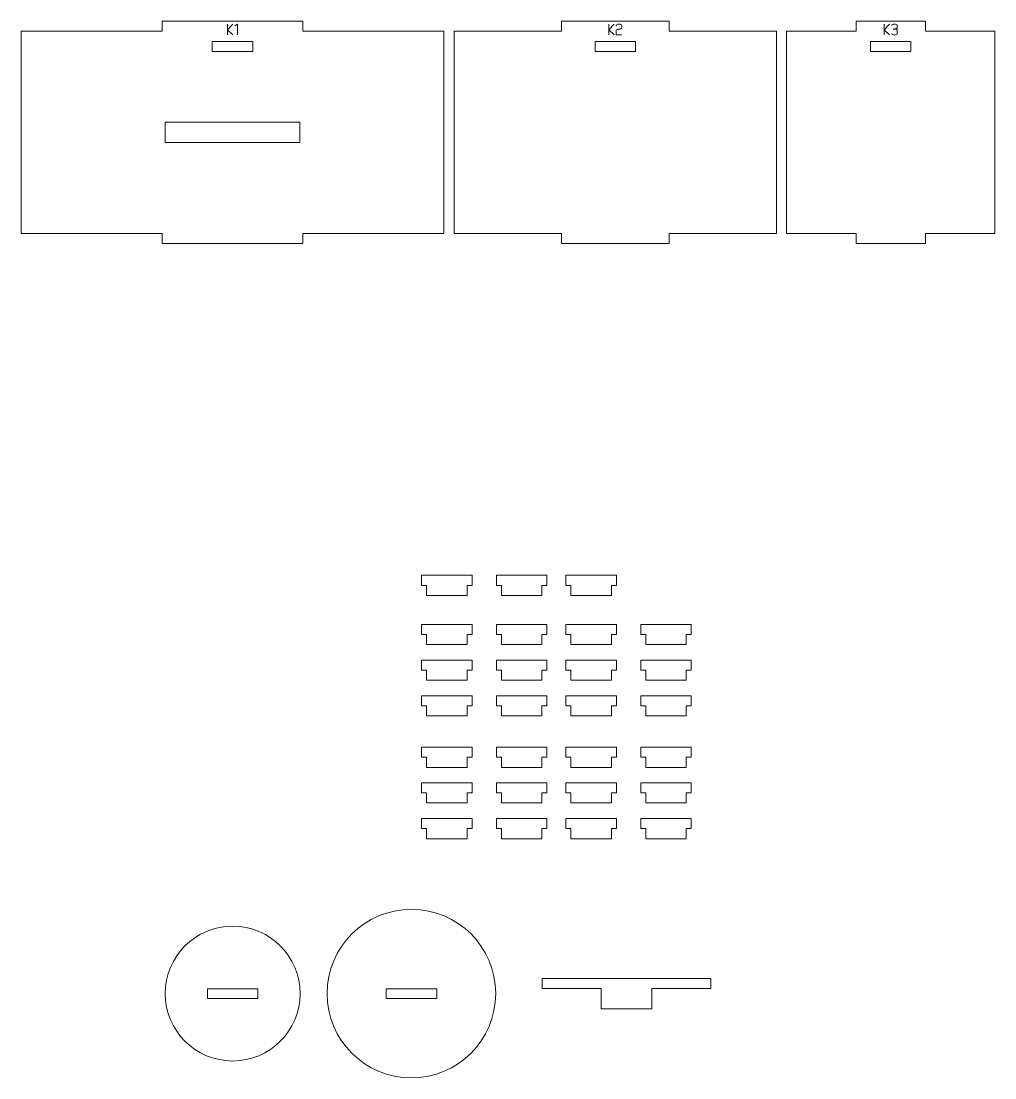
# Model space of a CAD drawing. Header units: centimetres. Extents: x -250 to 250, y -508 to 508.
# Drawn here: x -249.99 to -221.1, y -366.04 to -334.69 of the extents above; entities that cross this region are included whole.
import ezdxf

# ---------------------------------------------------------------- set-up
doc = ezdxf.new("R2010")
doc.units = ezdxf.units.CM
doc.header["$MEASUREMENT"] = 0
doc.layers.add('Capa 1', color=7, linetype='Continuous')

msp = doc.modelspace()

# ---------------------------------------------------------------- hatches: boundary and pattern name
at = {"layer": 'Capa 1', "true_color": 0x3e4095}
h = msp.add_hatch(color=175, dxfattribs=at)
edge = h.paths.add_edge_path()
edge.add_spline(control_points=[(-243.70399, -335.09462), (-243.70399, -335.09462), (-243.86267, -334.94282), (-243.86267, -334.94282), (-243.86267, -334.94282), (-243.86267, -335.09462), (-243.86267, -335.09462), (-243.86267, -335.09462), (-243.86267, -334.77818), (-243.86267, -334.77818), (-243.86267, -334.77818), (-243.86267, -334.94282), (-243.86267, -334.94282), (-243.86267, -334.94282), (-243.70399, -334.77818), (-243.70399, -334.77818), (-243.70399, -334.77818), (-243.86267, -334.94282), (-243.86267, -334.94282), (-243.86267, -334.94282), (-243.70399, -335.09462), (-243.70399, -335.09462)], knot_values=[0, 0, 0, 0, 0.14285714, 0.14285714, 0.14285714, 0.28571429, 0.28571429, 0.28571429, 0.42857143, 0.42857143, 0.42857143, 0.57142857, 0.57142857, 0.57142857, 0.71428571, 0.71428571, 0.71428571, 0.85714286, 0.85714286, 0.85714286, 1, 1, 1, 1], degree=3, periodic=1)
h = msp.add_hatch(color=175, dxfattribs=at)
edge = h.paths.add_edge_path()
edge.add_spline(control_points=[(-243.56641, -334.77772), (-243.56641, -334.77772), (-243.64254, -334.83046), (-243.64254, -334.83046), (-243.64254, -334.83046), (-243.56641, -334.77772), (-243.56641, -334.77772), (-243.56641, -334.77772), (-243.56641, -335.09462), (-243.56641, -335.09462), (-243.56641, -335.09462), (-243.56641, -334.77772), (-243.56641, -334.77772)], knot_values=[0, 0, 0, 0, 0.25, 0.25, 0.25, 0.5, 0.5, 0.5, 0.75, 0.75, 0.75, 1, 1, 1, 1], degree=3, periodic=1)
h = msp.add_hatch(color=175, dxfattribs=at)
edge = h.paths.add_edge_path()
edge.add_spline(control_points=[(-232.39468, -335.09462), (-232.39468, -335.09462), (-232.55336, -334.94282), (-232.55336, -334.94282), (-232.55336, -334.94282), (-232.55336, -335.09462), (-232.55336, -335.09462), (-232.55336, -335.09462), (-232.55336, -334.77818), (-232.55336, -334.77818), (-232.55336, -334.77818), (-232.55336, -334.94282), (-232.55336, -334.94282), (-232.55336, -334.94282), (-232.39468, -334.77818), (-232.39468, -334.77818), (-232.39468, -334.77818), (-232.55336, -334.94282), (-232.55336, -334.94282), (-232.55336, -334.94282), (-232.39468, -335.09462), (-232.39468, -335.09462)], knot_values=[0, 0, 0, 0, 0.14285714, 0.14285714, 0.14285714, 0.28571429, 0.28571429, 0.28571429, 0.42857143, 0.42857143, 0.42857143, 0.57142857, 0.57142857, 0.57142857, 0.71428571, 0.71428571, 0.71428571, 0.85714286, 0.85714286, 0.85714286, 1, 1, 1, 1], degree=3, periodic=1)
h = msp.add_hatch(color=175, dxfattribs=at)
edge = h.paths.add_edge_path()
edge.add_spline(control_points=[(-232.33369, -335.09462), (-232.33369, -335.09462), (-232.33369, -334.96208), (-232.33369, -334.96208), (-232.33277, -334.95016), (-232.32192, -334.94099), (-232.30113, -334.93457), (-232.29257, -334.93395), (-232.28439, -334.93296), (-232.27659, -334.93158), (-232.2688, -334.93021), (-232.26092, -334.92876), (-232.25297, -334.92723), (-232.2383, -334.92478), (-232.22706, -334.92279), (-232.21927, -334.92127), (-232.21147, -334.91974), (-232.2039, -334.91775), (-232.19656, -334.9153), (-232.17761, -334.90827), (-232.16813, -334.89925), (-232.16813, -334.88825), (-232.16813, -334.88825), (-232.16813, -334.81349), (-232.16813, -334.81349), (-232.16813, -334.80371), (-232.176, -334.79538), (-232.19175, -334.7885), (-232.20749, -334.78162), (-232.22714, -334.77818), (-232.25068, -334.77818), (-232.27422, -334.77818), (-232.29387, -334.78162), (-232.30961, -334.7885), (-232.32536, -334.79538), (-232.33323, -334.80371), (-232.33323, -334.81349), (-232.33323, -334.81349), (-232.33323, -334.83596), (-232.33323, -334.83596), (-232.33323, -334.83596), (-232.33323, -334.81349), (-232.33323, -334.81349), (-232.33323, -334.80371), (-232.32536, -334.79538), (-232.30961, -334.7885), (-232.29387, -334.78162), (-232.27422, -334.77818), (-232.25068, -334.77818), (-232.22714, -334.77818), (-232.20749, -334.78162), (-232.19175, -334.7885), (-232.176, -334.79538), (-232.16813, -334.80371), (-232.16813, -334.81349), (-232.16813, -334.81349), (-232.16813, -334.88825), (-232.16813, -334.88825), (-232.16813, -334.89925), (-232.17761, -334.90827), (-232.19656, -334.9153), (-232.2039, -334.91775), (-232.21147, -334.91974), (-232.21927, -334.92127), (-232.22706, -334.92279), (-232.2383, -334.92478), (-232.25297, -334.92723), (-232.26092, -334.92876), (-232.2688, -334.93021), (-232.27659, -334.93158), (-232.28439, -334.93296), (-232.29257, -334.93395), (-232.30113, -334.93457), (-232.32192, -334.94099), (-232.33277, -334.95016), (-232.33369, -334.96208), (-232.33369, -334.96208), (-232.33369, -335.09462), (-232.33369, -335.09462), (-232.33369, -335.09462), (-232.17684, -335.09462), (-232.17684, -335.09462), (-232.17684, -335.09462), (-232.33369, -335.09462), (-232.33369, -335.09462)], knot_values=[0, 0, 0, 0, 0.03571429, 0.03571429, 0.03571429, 0.07142857, 0.07142857, 0.07142857, 0.10714286, 0.10714286, 0.10714286, 0.14285714, 0.14285714, 0.14285714, 0.17857143, 0.17857143, 0.17857143, 0.21428571, 0.21428571, 0.21428571, 0.25, 0.25, 0.25, 0.28571429, 0.28571429, 0.28571429, 0.32142857, 0.32142857, 0.32142857, 0.35714286, 0.35714286, 0.35714286, 0.39285714, 0.39285714, 0.39285714, 0.42857143, 0.42857143, 0.42857143, 0.46428571, 0.46428571, 0.46428571, 0.5, 0.5, 0.5, 0.53571429, 0.53571429, 0.53571429, 0.57142857, 0.57142857, 0.57142857, 0.60714286, 0.60714286, 0.60714286, 0.64285714, 0.64285714, 0.64285714, 0.67857143, 0.67857143, 0.67857143, 0.71428571, 0.71428571, 0.71428571, 0.75, 0.75, 0.75, 0.78571429, 0.78571429, 0.78571429, 0.82142857, 0.82142857, 0.82142857, 0.85714286, 0.85714286, 0.85714286, 0.89285714, 0.89285714, 0.89285714, 0.92857143, 0.92857143, 0.92857143, 0.96428571, 0.96428571, 0.96428571, 1, 1, 1, 1], degree=3, periodic=1)
h = msp.add_hatch(color=175, dxfattribs=at)
edge = h.paths.add_edge_path()
edge.add_spline(control_points=[(-224.22337, -335.09462), (-224.22337, -335.09462), (-224.38205, -334.94282), (-224.38205, -334.94282), (-224.38205, -334.94282), (-224.38205, -335.09462), (-224.38205, -335.09462), (-224.38205, -335.09462), (-224.38205, -334.77818), (-224.38205, -334.77818), (-224.38205, -334.77818), (-224.38205, -334.94282), (-224.38205, -334.94282), (-224.38205, -334.94282), (-224.22337, -334.77818), (-224.22337, -334.77818), (-224.22337, -334.77818), (-224.38205, -334.94282), (-224.38205, -334.94282), (-224.38205, -334.94282), (-224.22337, -335.09462), (-224.22337, -335.09462)], knot_values=[0, 0, 0, 0, 0.14285714, 0.14285714, 0.14285714, 0.28571429, 0.28571429, 0.28571429, 0.42857143, 0.42857143, 0.42857143, 0.57142857, 0.57142857, 0.57142857, 0.71428571, 0.71428571, 0.71428571, 0.85714286, 0.85714286, 0.85714286, 1, 1, 1, 1], degree=3, periodic=1)
h = msp.add_hatch(color=175, dxfattribs=at)
edge = h.paths.add_edge_path()
edge.add_spline(control_points=[(-224.07937, -335.09462), (-224.10291, -335.09462), (-224.12256, -335.09118), (-224.1383, -335.0843), (-224.15405, -335.07742), (-224.16192, -335.06909), (-224.16192, -335.05931), (-224.16192, -335.06909), (-224.15405, -335.07742), (-224.1383, -335.0843), (-224.12256, -335.09118), (-224.10291, -335.09462), (-224.07937, -335.09462), (-224.05583, -335.09462), (-224.03618, -335.09118), (-224.02044, -335.0843), (-224.00469, -335.07742), (-223.99682, -335.06909), (-223.99682, -335.05931), (-223.99682, -335.05931), (-223.99682, -334.95612), (-223.99682, -334.95612), (-223.99682, -334.94786), (-224.00248, -334.94068), (-224.01379, -334.93457), (-224.0251, -334.92845), (-224.05827, -334.92432), (-224.11331, -334.92218), (-224.05858, -334.91882), (-224.02571, -334.91484), (-224.01471, -334.91026), (-224.0037, -334.90567), (-223.99774, -334.89818), (-223.99682, -334.88779), (-223.99682, -334.88779), (-223.99682, -334.81349), (-223.99682, -334.81349), (-223.99682, -334.80371), (-224.00469, -334.79538), (-224.02044, -334.7885), (-224.03618, -334.78162), (-224.05583, -334.77818), (-224.07937, -334.77818), (-224.10291, -334.77818), (-224.12256, -334.78162), (-224.1383, -334.7885), (-224.15405, -334.79538), (-224.16192, -334.80371), (-224.16192, -334.81349), (-224.16192, -334.80371), (-224.15405, -334.79538), (-224.1383, -334.7885), (-224.12256, -334.78162), (-224.10291, -334.77818), (-224.07937, -334.77818), (-224.05583, -334.77818), (-224.03618, -334.78162), (-224.02044, -334.7885), (-224.00469, -334.79538), (-223.99682, -334.80371), (-223.99682, -334.81349), (-223.99682, -334.81349), (-223.99682, -334.88779), (-223.99682, -334.88779), (-223.99774, -334.89818), (-224.0037, -334.90567), (-224.01471, -334.91026), (-224.02571, -334.91484), (-224.05858, -334.91882), (-224.11331, -334.92218), (-224.05827, -334.92432), (-224.0251, -334.92845), (-224.01379, -334.93457), (-224.00248, -334.94068), (-223.99682, -334.94786), (-223.99682, -334.95612), (-223.99682, -334.95612), (-223.99682, -335.05931), (-223.99682, -335.05931), (-223.99682, -335.06909), (-224.00469, -335.07742), (-224.02044, -335.0843), (-224.03618, -335.09118), (-224.05583, -335.09462), (-224.07937, -335.09462)], knot_values=[0, 0, 0, 0, 0.03571429, 0.03571429, 0.03571429, 0.07142857, 0.07142857, 0.07142857, 0.10714286, 0.10714286, 0.10714286, 0.14285714, 0.14285714, 0.14285714, 0.17857143, 0.17857143, 0.17857143, 0.21428571, 0.21428571, 0.21428571, 0.25, 0.25, 0.25, 0.28571429, 0.28571429, 0.28571429, 0.32142857, 0.32142857, 0.32142857, 0.35714286, 0.35714286, 0.35714286, 0.39285714, 0.39285714, 0.39285714, 0.42857143, 0.42857143, 0.42857143, 0.46428571, 0.46428571, 0.46428571, 0.5, 0.5, 0.5, 0.53571429, 0.53571429, 0.53571429, 0.57142857, 0.57142857, 0.57142857, 0.60714286, 0.60714286, 0.60714286, 0.64285714, 0.64285714, 0.64285714, 0.67857143, 0.67857143, 0.67857143, 0.71428571, 0.71428571, 0.71428571, 0.75, 0.75, 0.75, 0.78571429, 0.78571429, 0.78571429, 0.82142857, 0.82142857, 0.82142857, 0.85714286, 0.85714286, 0.85714286, 0.89285714, 0.89285714, 0.89285714, 0.92857143, 0.92857143, 0.92857143, 0.96428571, 0.96428571, 0.96428571, 1, 1, 1, 1], degree=3, periodic=1)

# ---------------------------------------------------------------- linework, layer by layer
at = {"layer": 'Capa 1', "color": 240, "lineweight": 9}
for points, knots in [([(-249.98503, -334.98822), (-249.98503, -334.98822), (-249.98503, -340.98822), (-249.98503, -340.98822), (-249.98503, -340.98822), (-245.8047, -340.98822), (-245.8047, -340.98822), (-245.8047, -340.98822), (-245.8047, -341.28822), (-245.8047, -341.28822), (-245.8047, -341.28822), (-241.62437, -341.28822), (-241.62437, -341.28822), (-241.62437, -341.28822), (-241.62437, -340.98822), (-241.62437, -340.98822), (-241.62437, -340.98822), (-237.44404, -340.98822), (-237.44404, -340.98822), (-237.44404, -340.98822), (-237.44404, -334.98822), (-237.44404, -334.98822), (-237.44404, -334.98822), (-241.62437, -334.98822), (-241.62437, -334.98822), (-241.62437, -334.98822), (-241.62437, -334.68822), (-241.62437, -334.68822), (-241.62437, -334.68822), (-245.8047, -334.68822), (-245.8047, -334.68822), (-245.8047, -334.68822), (-245.8047, -334.98822), (-245.8047, -334.98822), (-245.8047, -334.98822), (-249.98503, -334.98822), (-249.98503, -334.98822)], [0, 0, 0, 0, 0.08333333, 0.08333333, 0.08333333, 0.16666667, 0.16666667, 0.16666667, 0.25, 0.25, 0.25, 0.33333333, 0.33333333, 0.33333333, 0.41666667, 0.41666667, 0.41666667, 0.5, 0.5, 0.5, 0.58333333, 0.58333333, 0.58333333, 0.66666667, 0.66666667, 0.66666667, 0.75, 0.75, 0.75, 0.83333333, 0.83333333, 0.83333333, 0.91666667, 0.91666667, 0.91666667, 1, 1, 1, 1]), ([(-237.14404, -334.98822), (-237.14404, -334.98822), (-237.14404, -340.98822), (-237.14404, -340.98822), (-237.14404, -340.98822), (-233.95518, -340.98822), (-233.95518, -340.98822), (-233.95518, -340.98822), (-233.95518, -341.28822), (-233.95518, -341.28822), (-233.95518, -341.28822), (-230.76632, -341.28822), (-230.76632, -341.28822), (-230.76632, -341.28822), (-230.76632, -340.98822), (-230.76632, -340.98822), (-230.76632, -340.98822), (-227.57746, -340.98822), (-227.57746, -340.98822), (-227.57746, -340.98822), (-227.57746, -334.98822), (-227.57746, -334.98822), (-227.57746, -334.98822), (-230.76632, -334.98822), (-230.76632, -334.98822), (-230.76632, -334.98822), (-230.76632, -334.68822), (-230.76632, -334.68822), (-230.76632, -334.68822), (-233.95518, -334.68822), (-233.95518, -334.68822), (-233.95518, -334.68822), (-233.95518, -334.98822), (-233.95518, -334.98822), (-233.95518, -334.98822), (-237.14404, -334.98822), (-237.14404, -334.98822)], [0, 0, 0, 0, 0.08333333, 0.08333333, 0.08333333, 0.16666667, 0.16666667, 0.16666667, 0.25, 0.25, 0.25, 0.33333333, 0.33333333, 0.33333333, 0.41666667, 0.41666667, 0.41666667, 0.5, 0.5, 0.5, 0.58333333, 0.58333333, 0.58333333, 0.66666667, 0.66666667, 0.66666667, 0.75, 0.75, 0.75, 0.83333333, 0.83333333, 0.83333333, 0.91666667, 0.91666667, 0.91666667, 1, 1, 1, 1]), ([(-227.27746, -334.98822), (-227.27746, -334.98822), (-227.27746, -340.98822), (-227.27746, -340.98822), (-227.27746, -340.98822), (-225.21878, -340.98822), (-225.21878, -340.98822), (-225.21878, -340.98822), (-225.21878, -341.28822), (-225.21878, -341.28822), (-225.21878, -341.28822), (-223.1601, -341.28822), (-223.1601, -341.28822), (-223.1601, -341.28822), (-223.1601, -340.98822), (-223.1601, -340.98822), (-223.1601, -340.98822), (-221.10142, -340.98822), (-221.10142, -340.98822), (-221.10142, -340.98822), (-221.10142, -334.98822), (-221.10142, -334.98822), (-221.10142, -334.98822), (-223.1601, -334.98822), (-223.1601, -334.98822), (-223.1601, -334.98822), (-223.1601, -334.68822), (-223.1601, -334.68822), (-223.1601, -334.68822), (-225.21878, -334.68822), (-225.21878, -334.68822), (-225.21878, -334.68822), (-225.21878, -334.98822), (-225.21878, -334.98822), (-225.21878, -334.98822), (-227.27746, -334.98822), (-227.27746, -334.98822)], [0, 0, 0, 0, 0.08333333, 0.08333333, 0.08333333, 0.16666667, 0.16666667, 0.16666667, 0.25, 0.25, 0.25, 0.33333333, 0.33333333, 0.33333333, 0.41666667, 0.41666667, 0.41666667, 0.5, 0.5, 0.5, 0.58333333, 0.58333333, 0.58333333, 0.66666667, 0.66666667, 0.66666667, 0.75, 0.75, 0.75, 0.83333333, 0.83333333, 0.83333333, 0.91666667, 0.91666667, 0.91666667, 1, 1, 1, 1]), ([(-244.31453, -335.58835), (-244.31453, -335.58835), (-243.11453, -335.58835), (-243.11453, -335.58835), (-243.11453, -335.58835), (-243.11453, -335.28835), (-243.11453, -335.28835), (-243.11453, -335.28835), (-244.31453, -335.28835), (-244.31453, -335.28835), (-244.31453, -335.28835), (-244.31453, -335.58835), (-244.31453, -335.58835)], [0, 0, 0, 0, 0.25, 0.25, 0.25, 0.5, 0.5, 0.5, 0.75, 0.75, 0.75, 1, 1, 1, 1]), ([(-232.96075, -335.58835), (-232.96075, -335.58835), (-231.76075, -335.58835), (-231.76075, -335.58835), (-231.76075, -335.58835), (-231.76075, -335.28835), (-231.76075, -335.28835), (-231.76075, -335.28835), (-232.96075, -335.28835), (-232.96075, -335.28835), (-232.96075, -335.28835), (-232.96075, -335.58835), (-232.96075, -335.58835)], [0, 0, 0, 0, 0.25, 0.25, 0.25, 0.5, 0.5, 0.5, 0.75, 0.75, 0.75, 1, 1, 1, 1]), ([(-224.78944, -335.58835), (-224.78944, -335.58835), (-223.58944, -335.58835), (-223.58944, -335.58835), (-223.58944, -335.58835), (-223.58944, -335.28835), (-223.58944, -335.28835), (-223.58944, -335.28835), (-224.78944, -335.28835), (-224.78944, -335.28835), (-224.78944, -335.28835), (-224.78944, -335.58835), (-224.78944, -335.58835)], [0, 0, 0, 0, 0.25, 0.25, 0.25, 0.5, 0.5, 0.5, 0.75, 0.75, 0.75, 1, 1, 1, 1]), ([(-245.71453, -337.68822), (-245.71453, -337.68822), (-241.71453, -337.68822), (-241.71453, -337.68822), (-241.71453, -337.68822), (-241.71453, -338.28822), (-241.71453, -338.28822), (-241.71453, -338.28822), (-245.71453, -338.28822), (-245.71453, -338.28822), (-245.71453, -338.28822), (-245.71453, -337.68822), (-245.71453, -337.68822)], [0, 0, 0, 0, 0.25, 0.25, 0.25, 0.5, 0.5, 0.5, 0.75, 0.75, 0.75, 1, 1, 1, 1]), ([(-236.75779, -351.42826), (-236.75779, -351.42826), (-236.75779, -351.72826), (-236.75779, -351.72826), (-236.75779, -351.72826), (-237.95779, -351.72826), (-237.95779, -351.72826), (-237.95779, -351.72826), (-237.95779, -351.42826), (-237.95779, -351.42826), (-237.95779, -351.42826), (-238.10779, -351.42826), (-238.10779, -351.42826), (-238.10779, -351.42826), (-238.10779, -351.12826), (-238.10779, -351.12826), (-238.10779, -351.12826), (-236.60779, -351.12826), (-236.60779, -351.12826), (-236.60779, -351.12826), (-236.60779, -351.42826), (-236.60779, -351.42826), (-236.60779, -351.42826), (-236.75779, -351.42826), (-236.75779, -351.42826)], [0, 0, 0, 0, 0.125, 0.125, 0.125, 0.25, 0.25, 0.25, 0.375, 0.375, 0.375, 0.5, 0.5, 0.5, 0.625, 0.625, 0.625, 0.75, 0.75, 0.75, 0.875, 0.875, 0.875, 1, 1, 1, 1]), ([(-234.53746, -351.42826), (-234.53746, -351.42826), (-234.53746, -351.72826), (-234.53746, -351.72826), (-234.53746, -351.72826), (-235.73746, -351.72826), (-235.73746, -351.72826), (-235.73746, -351.72826), (-235.73746, -351.42826), (-235.73746, -351.42826), (-235.73746, -351.42826), (-235.88746, -351.42826), (-235.88746, -351.42826), (-235.88746, -351.42826), (-235.88746, -351.12826), (-235.88746, -351.12826), (-235.88746, -351.12826), (-234.38746, -351.12826), (-234.38746, -351.12826), (-234.38746, -351.12826), (-234.38746, -351.42826), (-234.38746, -351.42826), (-234.38746, -351.42826), (-234.53746, -351.42826), (-234.53746, -351.42826)], [0, 0, 0, 0, 0.125, 0.125, 0.125, 0.25, 0.25, 0.25, 0.375, 0.375, 0.375, 0.5, 0.5, 0.5, 0.625, 0.625, 0.625, 0.75, 0.75, 0.75, 0.875, 0.875, 0.875, 1, 1, 1, 1]), ([(-232.47754, -351.42826), (-232.47754, -351.42826), (-232.47754, -351.72826), (-232.47754, -351.72826), (-232.47754, -351.72826), (-233.67754, -351.72826), (-233.67754, -351.72826), (-233.67754, -351.72826), (-233.67754, -351.42826), (-233.67754, -351.42826), (-233.67754, -351.42826), (-233.82754, -351.42826), (-233.82754, -351.42826), (-233.82754, -351.42826), (-233.82754, -351.12826), (-233.82754, -351.12826), (-233.82754, -351.12826), (-232.32754, -351.12826), (-232.32754, -351.12826), (-232.32754, -351.12826), (-232.32754, -351.42826), (-232.32754, -351.42826), (-232.32754, -351.42826), (-232.47754, -351.42826), (-232.47754, -351.42826)], [0, 0, 0, 0, 0.125, 0.125, 0.125, 0.25, 0.25, 0.25, 0.375, 0.375, 0.375, 0.5, 0.5, 0.5, 0.625, 0.625, 0.625, 0.75, 0.75, 0.75, 0.875, 0.875, 0.875, 1, 1, 1, 1]), ([(-236.75779, -352.88451), (-236.75779, -352.88451), (-236.75779, -353.18451), (-236.75779, -353.18451), (-236.75779, -353.18451), (-237.95779, -353.18451), (-237.95779, -353.18451), (-237.95779, -353.18451), (-237.95779, -352.88451), (-237.95779, -352.88451), (-237.95779, -352.88451), (-238.10779, -352.88451), (-238.10779, -352.88451), (-238.10779, -352.88451), (-238.10779, -352.58451), (-238.10779, -352.58451), (-238.10779, -352.58451), (-236.60779, -352.58451), (-236.60779, -352.58451), (-236.60779, -352.58451), (-236.60779, -352.88451), (-236.60779, -352.88451), (-236.60779, -352.88451), (-236.75779, -352.88451), (-236.75779, -352.88451)], [0, 0, 0, 0, 0.125, 0.125, 0.125, 0.25, 0.25, 0.25, 0.375, 0.375, 0.375, 0.5, 0.5, 0.5, 0.625, 0.625, 0.625, 0.75, 0.75, 0.75, 0.875, 0.875, 0.875, 1, 1, 1, 1]), ([(-234.53746, -352.88451), (-234.53746, -352.88451), (-234.53746, -353.18451), (-234.53746, -353.18451), (-234.53746, -353.18451), (-235.73746, -353.18451), (-235.73746, -353.18451), (-235.73746, -353.18451), (-235.73746, -352.88451), (-235.73746, -352.88451), (-235.73746, -352.88451), (-235.88746, -352.88451), (-235.88746, -352.88451), (-235.88746, -352.88451), (-235.88746, -352.58451), (-235.88746, -352.58451), (-235.88746, -352.58451), (-234.38746, -352.58451), (-234.38746, -352.58451), (-234.38746, -352.58451), (-234.38746, -352.88451), (-234.38746, -352.88451), (-234.38746, -352.88451), (-234.53746, -352.88451), (-234.53746, -352.88451)], [0, 0, 0, 0, 0.125, 0.125, 0.125, 0.25, 0.25, 0.25, 0.375, 0.375, 0.375, 0.5, 0.5, 0.5, 0.625, 0.625, 0.625, 0.75, 0.75, 0.75, 0.875, 0.875, 0.875, 1, 1, 1, 1]), ([(-232.47754, -352.88451), (-232.47754, -352.88451), (-232.47754, -353.18451), (-232.47754, -353.18451), (-232.47754, -353.18451), (-233.67754, -353.18451), (-233.67754, -353.18451), (-233.67754, -353.18451), (-233.67754, -352.88451), (-233.67754, -352.88451), (-233.67754, -352.88451), (-233.82754, -352.88451), (-233.82754, -352.88451), (-233.82754, -352.88451), (-233.82754, -352.58451), (-233.82754, -352.58451), (-233.82754, -352.58451), (-232.32754, -352.58451), (-232.32754, -352.58451), (-232.32754, -352.58451), (-232.32754, -352.88451), (-232.32754, -352.88451), (-232.32754, -352.88451), (-232.47754, -352.88451), (-232.47754, -352.88451)], [0, 0, 0, 0, 0.125, 0.125, 0.125, 0.25, 0.25, 0.25, 0.375, 0.375, 0.375, 0.5, 0.5, 0.5, 0.625, 0.625, 0.625, 0.75, 0.75, 0.75, 0.875, 0.875, 0.875, 1, 1, 1, 1]), ([(-230.25721, -352.88451), (-230.25721, -352.88451), (-230.25721, -353.18451), (-230.25721, -353.18451), (-230.25721, -353.18451), (-231.45721, -353.18451), (-231.45721, -353.18451), (-231.45721, -353.18451), (-231.45721, -352.88451), (-231.45721, -352.88451), (-231.45721, -352.88451), (-231.60721, -352.88451), (-231.60721, -352.88451), (-231.60721, -352.88451), (-231.60721, -352.58451), (-231.60721, -352.58451), (-231.60721, -352.58451), (-230.10721, -352.58451), (-230.10721, -352.58451), (-230.10721, -352.58451), (-230.10721, -352.88451), (-230.10721, -352.88451), (-230.10721, -352.88451), (-230.25721, -352.88451), (-230.25721, -352.88451)], [0, 0, 0, 0, 0.125, 0.125, 0.125, 0.25, 0.25, 0.25, 0.375, 0.375, 0.375, 0.5, 0.5, 0.5, 0.625, 0.625, 0.625, 0.75, 0.75, 0.75, 0.875, 0.875, 0.875, 1, 1, 1, 1]), ([(-236.75779, -353.94031), (-236.75779, -353.94031), (-236.75779, -354.24031), (-236.75779, -354.24031), (-236.75779, -354.24031), (-237.95779, -354.24031), (-237.95779, -354.24031), (-237.95779, -354.24031), (-237.95779, -353.94031), (-237.95779, -353.94031), (-237.95779, -353.94031), (-238.10779, -353.94031), (-238.10779, -353.94031), (-238.10779, -353.94031), (-238.10779, -353.64031), (-238.10779, -353.64031), (-238.10779, -353.64031), (-236.60779, -353.64031), (-236.60779, -353.64031), (-236.60779, -353.64031), (-236.60779, -353.94031), (-236.60779, -353.94031), (-236.60779, -353.94031), (-236.75779, -353.94031), (-236.75779, -353.94031)], [0, 0, 0, 0, 0.125, 0.125, 0.125, 0.25, 0.25, 0.25, 0.375, 0.375, 0.375, 0.5, 0.5, 0.5, 0.625, 0.625, 0.625, 0.75, 0.75, 0.75, 0.875, 0.875, 0.875, 1, 1, 1, 1]), ([(-234.53746, -353.94031), (-234.53746, -353.94031), (-234.53746, -354.24031), (-234.53746, -354.24031), (-234.53746, -354.24031), (-235.73746, -354.24031), (-235.73746, -354.24031), (-235.73746, -354.24031), (-235.73746, -353.94031), (-235.73746, -353.94031), (-235.73746, -353.94031), (-235.88746, -353.94031), (-235.88746, -353.94031), (-235.88746, -353.94031), (-235.88746, -353.64031), (-235.88746, -353.64031), (-235.88746, -353.64031), (-234.38746, -353.64031), (-234.38746, -353.64031), (-234.38746, -353.64031), (-234.38746, -353.94031), (-234.38746, -353.94031), (-234.38746, -353.94031), (-234.53746, -353.94031), (-234.53746, -353.94031)], [0, 0, 0, 0, 0.125, 0.125, 0.125, 0.25, 0.25, 0.25, 0.375, 0.375, 0.375, 0.5, 0.5, 0.5, 0.625, 0.625, 0.625, 0.75, 0.75, 0.75, 0.875, 0.875, 0.875, 1, 1, 1, 1]), ([(-232.47754, -353.94031), (-232.47754, -353.94031), (-232.47754, -354.24031), (-232.47754, -354.24031), (-232.47754, -354.24031), (-233.67754, -354.24031), (-233.67754, -354.24031), (-233.67754, -354.24031), (-233.67754, -353.94031), (-233.67754, -353.94031), (-233.67754, -353.94031), (-233.82754, -353.94031), (-233.82754, -353.94031), (-233.82754, -353.94031), (-233.82754, -353.64031), (-233.82754, -353.64031), (-233.82754, -353.64031), (-232.32754, -353.64031), (-232.32754, -353.64031), (-232.32754, -353.64031), (-232.32754, -353.94031), (-232.32754, -353.94031), (-232.32754, -353.94031), (-232.47754, -353.94031), (-232.47754, -353.94031)], [0, 0, 0, 0, 0.125, 0.125, 0.125, 0.25, 0.25, 0.25, 0.375, 0.375, 0.375, 0.5, 0.5, 0.5, 0.625, 0.625, 0.625, 0.75, 0.75, 0.75, 0.875, 0.875, 0.875, 1, 1, 1, 1]), ([(-230.25721, -353.94031), (-230.25721, -353.94031), (-230.25721, -354.24031), (-230.25721, -354.24031), (-230.25721, -354.24031), (-231.45721, -354.24031), (-231.45721, -354.24031), (-231.45721, -354.24031), (-231.45721, -353.94031), (-231.45721, -353.94031), (-231.45721, -353.94031), (-231.60721, -353.94031), (-231.60721, -353.94031), (-231.60721, -353.94031), (-231.60721, -353.64031), (-231.60721, -353.64031), (-231.60721, -353.64031), (-230.10721, -353.64031), (-230.10721, -353.64031), (-230.10721, -353.64031), (-230.10721, -353.94031), (-230.10721, -353.94031), (-230.10721, -353.94031), (-230.25721, -353.94031), (-230.25721, -353.94031)], [0, 0, 0, 0, 0.125, 0.125, 0.125, 0.25, 0.25, 0.25, 0.375, 0.375, 0.375, 0.5, 0.5, 0.5, 0.625, 0.625, 0.625, 0.75, 0.75, 0.75, 0.875, 0.875, 0.875, 1, 1, 1, 1]), ([(-236.75779, -355.00118), (-236.75779, -355.00118), (-236.75779, -355.30118), (-236.75779, -355.30118), (-236.75779, -355.30118), (-237.95779, -355.30118), (-237.95779, -355.30118), (-237.95779, -355.30118), (-237.95779, -355.00118), (-237.95779, -355.00118), (-237.95779, -355.00118), (-238.10779, -355.00118), (-238.10779, -355.00118), (-238.10779, -355.00118), (-238.10779, -354.70118), (-238.10779, -354.70118), (-238.10779, -354.70118), (-236.60779, -354.70118), (-236.60779, -354.70118), (-236.60779, -354.70118), (-236.60779, -355.00118), (-236.60779, -355.00118), (-236.60779, -355.00118), (-236.75779, -355.00118), (-236.75779, -355.00118)], [0, 0, 0, 0, 0.125, 0.125, 0.125, 0.25, 0.25, 0.25, 0.375, 0.375, 0.375, 0.5, 0.5, 0.5, 0.625, 0.625, 0.625, 0.75, 0.75, 0.75, 0.875, 0.875, 0.875, 1, 1, 1, 1]), ([(-234.53746, -355.00118), (-234.53746, -355.00118), (-234.53746, -355.30118), (-234.53746, -355.30118), (-234.53746, -355.30118), (-235.73746, -355.30118), (-235.73746, -355.30118), (-235.73746, -355.30118), (-235.73746, -355.00118), (-235.73746, -355.00118), (-235.73746, -355.00118), (-235.88746, -355.00118), (-235.88746, -355.00118), (-235.88746, -355.00118), (-235.88746, -354.70118), (-235.88746, -354.70118), (-235.88746, -354.70118), (-234.38746, -354.70118), (-234.38746, -354.70118), (-234.38746, -354.70118), (-234.38746, -355.00118), (-234.38746, -355.00118), (-234.38746, -355.00118), (-234.53746, -355.00118), (-234.53746, -355.00118)], [0, 0, 0, 0, 0.125, 0.125, 0.125, 0.25, 0.25, 0.25, 0.375, 0.375, 0.375, 0.5, 0.5, 0.5, 0.625, 0.625, 0.625, 0.75, 0.75, 0.75, 0.875, 0.875, 0.875, 1, 1, 1, 1]), ([(-232.47754, -355.00118), (-232.47754, -355.00118), (-232.47754, -355.30118), (-232.47754, -355.30118), (-232.47754, -355.30118), (-233.67754, -355.30118), (-233.67754, -355.30118), (-233.67754, -355.30118), (-233.67754, -355.00118), (-233.67754, -355.00118), (-233.67754, -355.00118), (-233.82754, -355.00118), (-233.82754, -355.00118), (-233.82754, -355.00118), (-233.82754, -354.70118), (-233.82754, -354.70118), (-233.82754, -354.70118), (-232.32754, -354.70118), (-232.32754, -354.70118), (-232.32754, -354.70118), (-232.32754, -355.00118), (-232.32754, -355.00118), (-232.32754, -355.00118), (-232.47754, -355.00118), (-232.47754, -355.00118)], [0, 0, 0, 0, 0.125, 0.125, 0.125, 0.25, 0.25, 0.25, 0.375, 0.375, 0.375, 0.5, 0.5, 0.5, 0.625, 0.625, 0.625, 0.75, 0.75, 0.75, 0.875, 0.875, 0.875, 1, 1, 1, 1]), ([(-230.25721, -355.00118), (-230.25721, -355.00118), (-230.25721, -355.30118), (-230.25721, -355.30118), (-230.25721, -355.30118), (-231.45721, -355.30118), (-231.45721, -355.30118), (-231.45721, -355.30118), (-231.45721, -355.00118), (-231.45721, -355.00118), (-231.45721, -355.00118), (-231.60721, -355.00118), (-231.60721, -355.00118), (-231.60721, -355.00118), (-231.60721, -354.70118), (-231.60721, -354.70118), (-231.60721, -354.70118), (-230.10721, -354.70118), (-230.10721, -354.70118), (-230.10721, -354.70118), (-230.10721, -355.00118), (-230.10721, -355.00118), (-230.10721, -355.00118), (-230.25721, -355.00118), (-230.25721, -355.00118)], [0, 0, 0, 0, 0.125, 0.125, 0.125, 0.25, 0.25, 0.25, 0.375, 0.375, 0.375, 0.5, 0.5, 0.5, 0.625, 0.625, 0.625, 0.75, 0.75, 0.75, 0.875, 0.875, 0.875, 1, 1, 1, 1]), ([(-236.75779, -356.52422), (-236.75779, -356.52422), (-236.75779, -356.82422), (-236.75779, -356.82422), (-236.75779, -356.82422), (-237.95779, -356.82422), (-237.95779, -356.82422), (-237.95779, -356.82422), (-237.95779, -356.52422), (-237.95779, -356.52422), (-237.95779, -356.52422), (-238.10779, -356.52422), (-238.10779, -356.52422), (-238.10779, -356.52422), (-238.10779, -356.22422), (-238.10779, -356.22422), (-238.10779, -356.22422), (-236.60779, -356.22422), (-236.60779, -356.22422), (-236.60779, -356.22422), (-236.60779, -356.52422), (-236.60779, -356.52422), (-236.60779, -356.52422), (-236.75779, -356.52422), (-236.75779, -356.52422)], [0, 0, 0, 0, 0.125, 0.125, 0.125, 0.25, 0.25, 0.25, 0.375, 0.375, 0.375, 0.5, 0.5, 0.5, 0.625, 0.625, 0.625, 0.75, 0.75, 0.75, 0.875, 0.875, 0.875, 1, 1, 1, 1]), ([(-234.53746, -356.52422), (-234.53746, -356.52422), (-234.53746, -356.82422), (-234.53746, -356.82422), (-234.53746, -356.82422), (-235.73746, -356.82422), (-235.73746, -356.82422), (-235.73746, -356.82422), (-235.73746, -356.52422), (-235.73746, -356.52422), (-235.73746, -356.52422), (-235.88746, -356.52422), (-235.88746, -356.52422), (-235.88746, -356.52422), (-235.88746, -356.22422), (-235.88746, -356.22422), (-235.88746, -356.22422), (-234.38746, -356.22422), (-234.38746, -356.22422), (-234.38746, -356.22422), (-234.38746, -356.52422), (-234.38746, -356.52422), (-234.38746, -356.52422), (-234.53746, -356.52422), (-234.53746, -356.52422)], [0, 0, 0, 0, 0.125, 0.125, 0.125, 0.25, 0.25, 0.25, 0.375, 0.375, 0.375, 0.5, 0.5, 0.5, 0.625, 0.625, 0.625, 0.75, 0.75, 0.75, 0.875, 0.875, 0.875, 1, 1, 1, 1]), ([(-232.47754, -356.52422), (-232.47754, -356.52422), (-232.47754, -356.82422), (-232.47754, -356.82422), (-232.47754, -356.82422), (-233.67754, -356.82422), (-233.67754, -356.82422), (-233.67754, -356.82422), (-233.67754, -356.52422), (-233.67754, -356.52422), (-233.67754, -356.52422), (-233.82754, -356.52422), (-233.82754, -356.52422), (-233.82754, -356.52422), (-233.82754, -356.22422), (-233.82754, -356.22422), (-233.82754, -356.22422), (-232.32754, -356.22422), (-232.32754, -356.22422), (-232.32754, -356.22422), (-232.32754, -356.52422), (-232.32754, -356.52422), (-232.32754, -356.52422), (-232.47754, -356.52422), (-232.47754, -356.52422)], [0, 0, 0, 0, 0.125, 0.125, 0.125, 0.25, 0.25, 0.25, 0.375, 0.375, 0.375, 0.5, 0.5, 0.5, 0.625, 0.625, 0.625, 0.75, 0.75, 0.75, 0.875, 0.875, 0.875, 1, 1, 1, 1]), ([(-230.25721, -356.52422), (-230.25721, -356.52422), (-230.25721, -356.82422), (-230.25721, -356.82422), (-230.25721, -356.82422), (-231.45721, -356.82422), (-231.45721, -356.82422), (-231.45721, -356.82422), (-231.45721, -356.52422), (-231.45721, -356.52422), (-231.45721, -356.52422), (-231.60721, -356.52422), (-231.60721, -356.52422), (-231.60721, -356.52422), (-231.60721, -356.22422), (-231.60721, -356.22422), (-231.60721, -356.22422), (-230.10721, -356.22422), (-230.10721, -356.22422), (-230.10721, -356.22422), (-230.10721, -356.52422), (-230.10721, -356.52422), (-230.10721, -356.52422), (-230.25721, -356.52422), (-230.25721, -356.52422)], [0, 0, 0, 0, 0.125, 0.125, 0.125, 0.25, 0.25, 0.25, 0.375, 0.375, 0.375, 0.5, 0.5, 0.5, 0.625, 0.625, 0.625, 0.75, 0.75, 0.75, 0.875, 0.875, 0.875, 1, 1, 1, 1]), ([(-236.75779, -357.58002), (-236.75779, -357.58002), (-236.75779, -357.88002), (-236.75779, -357.88002), (-236.75779, -357.88002), (-237.95779, -357.88002), (-237.95779, -357.88002), (-237.95779, -357.88002), (-237.95779, -357.58002), (-237.95779, -357.58002), (-237.95779, -357.58002), (-238.10779, -357.58002), (-238.10779, -357.58002), (-238.10779, -357.58002), (-238.10779, -357.28002), (-238.10779, -357.28002), (-238.10779, -357.28002), (-236.60779, -357.28002), (-236.60779, -357.28002), (-236.60779, -357.28002), (-236.60779, -357.58002), (-236.60779, -357.58002), (-236.60779, -357.58002), (-236.75779, -357.58002), (-236.75779, -357.58002)], [0, 0, 0, 0, 0.125, 0.125, 0.125, 0.25, 0.25, 0.25, 0.375, 0.375, 0.375, 0.5, 0.5, 0.5, 0.625, 0.625, 0.625, 0.75, 0.75, 0.75, 0.875, 0.875, 0.875, 1, 1, 1, 1]), ([(-234.53746, -357.58002), (-234.53746, -357.58002), (-234.53746, -357.88002), (-234.53746, -357.88002), (-234.53746, -357.88002), (-235.73746, -357.88002), (-235.73746, -357.88002), (-235.73746, -357.88002), (-235.73746, -357.58002), (-235.73746, -357.58002), (-235.73746, -357.58002), (-235.88746, -357.58002), (-235.88746, -357.58002), (-235.88746, -357.58002), (-235.88746, -357.28002), (-235.88746, -357.28002), (-235.88746, -357.28002), (-234.38746, -357.28002), (-234.38746, -357.28002), (-234.38746, -357.28002), (-234.38746, -357.58002), (-234.38746, -357.58002), (-234.38746, -357.58002), (-234.53746, -357.58002), (-234.53746, -357.58002)], [0, 0, 0, 0, 0.125, 0.125, 0.125, 0.25, 0.25, 0.25, 0.375, 0.375, 0.375, 0.5, 0.5, 0.5, 0.625, 0.625, 0.625, 0.75, 0.75, 0.75, 0.875, 0.875, 0.875, 1, 1, 1, 1]), ([(-232.47754, -357.58002), (-232.47754, -357.58002), (-232.47754, -357.88002), (-232.47754, -357.88002), (-232.47754, -357.88002), (-233.67754, -357.88002), (-233.67754, -357.88002), (-233.67754, -357.88002), (-233.67754, -357.58002), (-233.67754, -357.58002), (-233.67754, -357.58002), (-233.82754, -357.58002), (-233.82754, -357.58002), (-233.82754, -357.58002), (-233.82754, -357.28002), (-233.82754, -357.28002), (-233.82754, -357.28002), (-232.32754, -357.28002), (-232.32754, -357.28002), (-232.32754, -357.28002), (-232.32754, -357.58002), (-232.32754, -357.58002), (-232.32754, -357.58002), (-232.47754, -357.58002), (-232.47754, -357.58002)], [0, 0, 0, 0, 0.125, 0.125, 0.125, 0.25, 0.25, 0.25, 0.375, 0.375, 0.375, 0.5, 0.5, 0.5, 0.625, 0.625, 0.625, 0.75, 0.75, 0.75, 0.875, 0.875, 0.875, 1, 1, 1, 1]), ([(-230.25721, -357.58002), (-230.25721, -357.58002), (-230.25721, -357.88002), (-230.25721, -357.88002), (-230.25721, -357.88002), (-231.45721, -357.88002), (-231.45721, -357.88002), (-231.45721, -357.88002), (-231.45721, -357.58002), (-231.45721, -357.58002), (-231.45721, -357.58002), (-231.60721, -357.58002), (-231.60721, -357.58002), (-231.60721, -357.58002), (-231.60721, -357.28002), (-231.60721, -357.28002), (-231.60721, -357.28002), (-230.10721, -357.28002), (-230.10721, -357.28002), (-230.10721, -357.28002), (-230.10721, -357.58002), (-230.10721, -357.58002), (-230.10721, -357.58002), (-230.25721, -357.58002), (-230.25721, -357.58002)], [0, 0, 0, 0, 0.125, 0.125, 0.125, 0.25, 0.25, 0.25, 0.375, 0.375, 0.375, 0.5, 0.5, 0.5, 0.625, 0.625, 0.625, 0.75, 0.75, 0.75, 0.875, 0.875, 0.875, 1, 1, 1, 1]), ([(-236.75779, -358.64089), (-236.75779, -358.64089), (-236.75779, -358.94089), (-236.75779, -358.94089), (-236.75779, -358.94089), (-237.95779, -358.94089), (-237.95779, -358.94089), (-237.95779, -358.94089), (-237.95779, -358.64089), (-237.95779, -358.64089), (-237.95779, -358.64089), (-238.10779, -358.64089), (-238.10779, -358.64089), (-238.10779, -358.64089), (-238.10779, -358.34089), (-238.10779, -358.34089), (-238.10779, -358.34089), (-236.60779, -358.34089), (-236.60779, -358.34089), (-236.60779, -358.34089), (-236.60779, -358.64089), (-236.60779, -358.64089), (-236.60779, -358.64089), (-236.75779, -358.64089), (-236.75779, -358.64089)], [0, 0, 0, 0, 0.125, 0.125, 0.125, 0.25, 0.25, 0.25, 0.375, 0.375, 0.375, 0.5, 0.5, 0.5, 0.625, 0.625, 0.625, 0.75, 0.75, 0.75, 0.875, 0.875, 0.875, 1, 1, 1, 1]), ([(-234.53746, -358.64089), (-234.53746, -358.64089), (-234.53746, -358.94089), (-234.53746, -358.94089), (-234.53746, -358.94089), (-235.73746, -358.94089), (-235.73746, -358.94089), (-235.73746, -358.94089), (-235.73746, -358.64089), (-235.73746, -358.64089), (-235.73746, -358.64089), (-235.88746, -358.64089), (-235.88746, -358.64089), (-235.88746, -358.64089), (-235.88746, -358.34089), (-235.88746, -358.34089), (-235.88746, -358.34089), (-234.38746, -358.34089), (-234.38746, -358.34089), (-234.38746, -358.34089), (-234.38746, -358.64089), (-234.38746, -358.64089), (-234.38746, -358.64089), (-234.53746, -358.64089), (-234.53746, -358.64089)], [0, 0, 0, 0, 0.125, 0.125, 0.125, 0.25, 0.25, 0.25, 0.375, 0.375, 0.375, 0.5, 0.5, 0.5, 0.625, 0.625, 0.625, 0.75, 0.75, 0.75, 0.875, 0.875, 0.875, 1, 1, 1, 1]), ([(-232.47754, -358.64089), (-232.47754, -358.64089), (-232.47754, -358.94089), (-232.47754, -358.94089), (-232.47754, -358.94089), (-233.67754, -358.94089), (-233.67754, -358.94089), (-233.67754, -358.94089), (-233.67754, -358.64089), (-233.67754, -358.64089), (-233.67754, -358.64089), (-233.82754, -358.64089), (-233.82754, -358.64089), (-233.82754, -358.64089), (-233.82754, -358.34089), (-233.82754, -358.34089), (-233.82754, -358.34089), (-232.32754, -358.34089), (-232.32754, -358.34089), (-232.32754, -358.34089), (-232.32754, -358.64089), (-232.32754, -358.64089), (-232.32754, -358.64089), (-232.47754, -358.64089), (-232.47754, -358.64089)], [0, 0, 0, 0, 0.125, 0.125, 0.125, 0.25, 0.25, 0.25, 0.375, 0.375, 0.375, 0.5, 0.5, 0.5, 0.625, 0.625, 0.625, 0.75, 0.75, 0.75, 0.875, 0.875, 0.875, 1, 1, 1, 1]), ([(-230.25721, -358.64089), (-230.25721, -358.64089), (-230.25721, -358.94089), (-230.25721, -358.94089), (-230.25721, -358.94089), (-231.45721, -358.94089), (-231.45721, -358.94089), (-231.45721, -358.94089), (-231.45721, -358.64089), (-231.45721, -358.64089), (-231.45721, -358.64089), (-231.60721, -358.64089), (-231.60721, -358.64089), (-231.60721, -358.64089), (-231.60721, -358.34089), (-231.60721, -358.34089), (-231.60721, -358.34089), (-230.10721, -358.34089), (-230.10721, -358.34089), (-230.10721, -358.34089), (-230.10721, -358.64089), (-230.10721, -358.64089), (-230.10721, -358.64089), (-230.25721, -358.64089), (-230.25721, -358.64089)], [0, 0, 0, 0, 0.125, 0.125, 0.125, 0.25, 0.25, 0.25, 0.375, 0.375, 0.375, 0.5, 0.5, 0.5, 0.625, 0.625, 0.625, 0.75, 0.75, 0.75, 0.875, 0.875, 0.875, 1, 1, 1, 1]), ([(-238.40811, -361.03611), (-237.0274, -361.03611), (-235.90811, -362.1554), (-235.90811, -363.53611), (-235.90811, -364.91682), (-237.0274, -366.03611), (-238.40811, -366.03611), (-239.78882, -366.03611), (-240.90811, -364.91682), (-240.90811, -363.53611), (-240.90811, -362.1554), (-239.78882, -361.03611), (-238.40811, -361.03611)], [0, 0, 0, 0, 0.25, 0.25, 0.25, 0.5, 0.5, 0.5, 0.75, 0.75, 0.75, 1, 1, 1, 1]), ([(-243.71077, -361.53611), (-242.6062, -361.53611), (-241.71077, -362.43154), (-241.71077, -363.53611), (-241.71077, -364.64068), (-242.6062, -365.53611), (-243.71077, -365.53611), (-244.81534, -365.53611), (-245.71077, -364.64068), (-245.71077, -363.53611), (-245.71077, -362.43154), (-244.81534, -361.53611), (-243.71077, -361.53611)], [0, 0, 0, 0, 0.25, 0.25, 0.25, 0.5, 0.5, 0.5, 0.75, 0.75, 0.75, 1, 1, 1, 1]), ([(-234.52854, -363.08611), (-234.52854, -363.08611), (-229.52854, -363.08611), (-229.52854, -363.08611), (-229.52854, -363.08611), (-229.52854, -363.38611), (-229.52854, -363.38611), (-229.52854, -363.38611), (-231.27854, -363.38611), (-231.27854, -363.38611), (-231.27854, -363.38611), (-231.27854, -363.98611), (-231.27854, -363.98611), (-231.27854, -363.98611), (-232.77854, -363.98611), (-232.77854, -363.98611), (-232.77854, -363.98611), (-232.77854, -363.38611), (-232.77854, -363.38611), (-232.77854, -363.38611), (-234.52854, -363.38611), (-234.52854, -363.38611), (-234.52854, -363.38611), (-234.52854, -363.08611), (-234.52854, -363.08611)], [0, 0, 0, 0, 0.125, 0.125, 0.125, 0.25, 0.25, 0.25, 0.375, 0.375, 0.375, 0.5, 0.5, 0.5, 0.625, 0.625, 0.625, 0.75, 0.75, 0.75, 0.875, 0.875, 0.875, 1, 1, 1, 1]), ([(-244.46077, -363.39111), (-244.46077, -363.39111), (-242.96077, -363.39111), (-242.96077, -363.39111), (-242.96077, -363.39111), (-242.96077, -363.68111), (-242.96077, -363.68111), (-242.96077, -363.68111), (-244.46077, -363.68111), (-244.46077, -363.68111), (-244.46077, -363.68111), (-244.46077, -363.39111), (-244.46077, -363.39111)], [0, 0, 0, 0, 0.25, 0.25, 0.25, 0.5, 0.5, 0.5, 0.75, 0.75, 0.75, 1, 1, 1, 1]), ([(-239.15811, -363.39111), (-239.15811, -363.39111), (-237.65811, -363.39111), (-237.65811, -363.39111), (-237.65811, -363.39111), (-237.65811, -363.68111), (-237.65811, -363.68111), (-237.65811, -363.68111), (-239.15811, -363.68111), (-239.15811, -363.68111), (-239.15811, -363.68111), (-239.15811, -363.39111), (-239.15811, -363.39111)], [0, 0, 0, 0, 0.25, 0.25, 0.25, 0.5, 0.5, 0.5, 0.75, 0.75, 0.75, 1, 1, 1, 1])]:
    msp.add_open_spline(points, degree=3, knots=knots, dxfattribs=at)
at = {"layer": 'Capa 1', "color": 114, "lineweight": 9}
for points, knots in [([(-243.70399, -335.09462), (-243.70399, -335.09462), (-243.86267, -334.94282), (-243.86267, -334.94282), (-243.86267, -334.94282), (-243.86267, -335.09462), (-243.86267, -335.09462), (-243.86267, -335.09462), (-243.86267, -334.77818), (-243.86267, -334.77818), (-243.86267, -334.77818), (-243.86267, -334.94282), (-243.86267, -334.94282), (-243.86267, -334.94282), (-243.70399, -334.77818), (-243.70399, -334.77818), (-243.70399, -334.77818), (-243.86267, -334.94282), (-243.86267, -334.94282), (-243.86267, -334.94282), (-243.70399, -335.09462), (-243.70399, -335.09462)], [0, 0, 0, 0, 0.14285714, 0.14285714, 0.14285714, 0.28571429, 0.28571429, 0.28571429, 0.42857143, 0.42857143, 0.42857143, 0.57142857, 0.57142857, 0.57142857, 0.71428571, 0.71428571, 0.71428571, 0.85714286, 0.85714286, 0.85714286, 1, 1, 1, 1]), ([(-243.56641, -334.77772), (-243.56641, -334.77772), (-243.64254, -334.83046), (-243.64254, -334.83046), (-243.64254, -334.83046), (-243.56641, -334.77772), (-243.56641, -334.77772), (-243.56641, -334.77772), (-243.56641, -335.09462), (-243.56641, -335.09462), (-243.56641, -335.09462), (-243.56641, -334.77772), (-243.56641, -334.77772)], [0, 0, 0, 0, 0.25, 0.25, 0.25, 0.5, 0.5, 0.5, 0.75, 0.75, 0.75, 1, 1, 1, 1]), ([(-232.39468, -335.09462), (-232.39468, -335.09462), (-232.55336, -334.94282), (-232.55336, -334.94282), (-232.55336, -334.94282), (-232.55336, -335.09462), (-232.55336, -335.09462), (-232.55336, -335.09462), (-232.55336, -334.77818), (-232.55336, -334.77818), (-232.55336, -334.77818), (-232.55336, -334.94282), (-232.55336, -334.94282), (-232.55336, -334.94282), (-232.39468, -334.77818), (-232.39468, -334.77818), (-232.39468, -334.77818), (-232.55336, -334.94282), (-232.55336, -334.94282), (-232.55336, -334.94282), (-232.39468, -335.09462), (-232.39468, -335.09462)], [0, 0, 0, 0, 0.14285714, 0.14285714, 0.14285714, 0.28571429, 0.28571429, 0.28571429, 0.42857143, 0.42857143, 0.42857143, 0.57142857, 0.57142857, 0.57142857, 0.71428571, 0.71428571, 0.71428571, 0.85714286, 0.85714286, 0.85714286, 1, 1, 1, 1]), ([(-232.33369, -335.09462), (-232.33369, -335.09462), (-232.33369, -334.96208), (-232.33369, -334.96208), (-232.33277, -334.95016), (-232.32192, -334.94099), (-232.30113, -334.93457), (-232.29257, -334.93395), (-232.28439, -334.93296), (-232.27659, -334.93158), (-232.2688, -334.93021), (-232.26092, -334.92876), (-232.25297, -334.92723), (-232.2383, -334.92478), (-232.22706, -334.92279), (-232.21927, -334.92127), (-232.21147, -334.91974), (-232.2039, -334.91775), (-232.19656, -334.9153), (-232.17761, -334.90827), (-232.16813, -334.89925), (-232.16813, -334.88825), (-232.16813, -334.88825), (-232.16813, -334.81349), (-232.16813, -334.81349), (-232.16813, -334.80371), (-232.176, -334.79538), (-232.19175, -334.7885), (-232.20749, -334.78162), (-232.22714, -334.77818), (-232.25068, -334.77818), (-232.27422, -334.77818), (-232.29387, -334.78162), (-232.30961, -334.7885), (-232.32536, -334.79538), (-232.33323, -334.80371), (-232.33323, -334.81349), (-232.33323, -334.81349), (-232.33323, -334.83596), (-232.33323, -334.83596), (-232.33323, -334.83596), (-232.33323, -334.81349), (-232.33323, -334.81349), (-232.33323, -334.80371), (-232.32536, -334.79538), (-232.30961, -334.7885), (-232.29387, -334.78162), (-232.27422, -334.77818), (-232.25068, -334.77818), (-232.22714, -334.77818), (-232.20749, -334.78162), (-232.19175, -334.7885), (-232.176, -334.79538), (-232.16813, -334.80371), (-232.16813, -334.81349), (-232.16813, -334.81349), (-232.16813, -334.88825), (-232.16813, -334.88825), (-232.16813, -334.89925), (-232.17761, -334.90827), (-232.19656, -334.9153), (-232.2039, -334.91775), (-232.21147, -334.91974), (-232.21927, -334.92127), (-232.22706, -334.92279), (-232.2383, -334.92478), (-232.25297, -334.92723), (-232.26092, -334.92876), (-232.2688, -334.93021), (-232.27659, -334.93158), (-232.28439, -334.93296), (-232.29257, -334.93395), (-232.30113, -334.93457), (-232.32192, -334.94099), (-232.33277, -334.95016), (-232.33369, -334.96208), (-232.33369, -334.96208), (-232.33369, -335.09462), (-232.33369, -335.09462), (-232.33369, -335.09462), (-232.17684, -335.09462), (-232.17684, -335.09462), (-232.17684, -335.09462), (-232.33369, -335.09462), (-232.33369, -335.09462)], [0, 0, 0, 0, 0.03571429, 0.03571429, 0.03571429, 0.07142857, 0.07142857, 0.07142857, 0.10714286, 0.10714286, 0.10714286, 0.14285714, 0.14285714, 0.14285714, 0.17857143, 0.17857143, 0.17857143, 0.21428571, 0.21428571, 0.21428571, 0.25, 0.25, 0.25, 0.28571429, 0.28571429, 0.28571429, 0.32142857, 0.32142857, 0.32142857, 0.35714286, 0.35714286, 0.35714286, 0.39285714, 0.39285714, 0.39285714, 0.42857143, 0.42857143, 0.42857143, 0.46428571, 0.46428571, 0.46428571, 0.5, 0.5, 0.5, 0.53571429, 0.53571429, 0.53571429, 0.57142857, 0.57142857, 0.57142857, 0.60714286, 0.60714286, 0.60714286, 0.64285714, 0.64285714, 0.64285714, 0.67857143, 0.67857143, 0.67857143, 0.71428571, 0.71428571, 0.71428571, 0.75, 0.75, 0.75, 0.78571429, 0.78571429, 0.78571429, 0.82142857, 0.82142857, 0.82142857, 0.85714286, 0.85714286, 0.85714286, 0.89285714, 0.89285714, 0.89285714, 0.92857143, 0.92857143, 0.92857143, 0.96428571, 0.96428571, 0.96428571, 1, 1, 1, 1]), ([(-224.22337, -335.09462), (-224.22337, -335.09462), (-224.38205, -334.94282), (-224.38205, -334.94282), (-224.38205, -334.94282), (-224.38205, -335.09462), (-224.38205, -335.09462), (-224.38205, -335.09462), (-224.38205, -334.77818), (-224.38205, -334.77818), (-224.38205, -334.77818), (-224.38205, -334.94282), (-224.38205, -334.94282), (-224.38205, -334.94282), (-224.22337, -334.77818), (-224.22337, -334.77818), (-224.22337, -334.77818), (-224.38205, -334.94282), (-224.38205, -334.94282), (-224.38205, -334.94282), (-224.22337, -335.09462), (-224.22337, -335.09462)], [0, 0, 0, 0, 0.14285714, 0.14285714, 0.14285714, 0.28571429, 0.28571429, 0.28571429, 0.42857143, 0.42857143, 0.42857143, 0.57142857, 0.57142857, 0.57142857, 0.71428571, 0.71428571, 0.71428571, 0.85714286, 0.85714286, 0.85714286, 1, 1, 1, 1]), ([(-224.07937, -335.09462), (-224.10291, -335.09462), (-224.12256, -335.09118), (-224.1383, -335.0843), (-224.15405, -335.07742), (-224.16192, -335.06909), (-224.16192, -335.05931), (-224.16192, -335.06909), (-224.15405, -335.07742), (-224.1383, -335.0843), (-224.12256, -335.09118), (-224.10291, -335.09462), (-224.07937, -335.09462), (-224.05583, -335.09462), (-224.03618, -335.09118), (-224.02044, -335.0843), (-224.00469, -335.07742), (-223.99682, -335.06909), (-223.99682, -335.05931), (-223.99682, -335.05931), (-223.99682, -334.95612), (-223.99682, -334.95612), (-223.99682, -334.94786), (-224.00248, -334.94068), (-224.01379, -334.93457), (-224.0251, -334.92845), (-224.05827, -334.92432), (-224.11331, -334.92218), (-224.05858, -334.91882), (-224.02571, -334.91484), (-224.01471, -334.91026), (-224.0037, -334.90567), (-223.99774, -334.89818), (-223.99682, -334.88779), (-223.99682, -334.88779), (-223.99682, -334.81349), (-223.99682, -334.81349), (-223.99682, -334.80371), (-224.00469, -334.79538), (-224.02044, -334.7885), (-224.03618, -334.78162), (-224.05583, -334.77818), (-224.07937, -334.77818), (-224.10291, -334.77818), (-224.12256, -334.78162), (-224.1383, -334.7885), (-224.15405, -334.79538), (-224.16192, -334.80371), (-224.16192, -334.81349), (-224.16192, -334.80371), (-224.15405, -334.79538), (-224.1383, -334.7885), (-224.12256, -334.78162), (-224.10291, -334.77818), (-224.07937, -334.77818), (-224.05583, -334.77818), (-224.03618, -334.78162), (-224.02044, -334.7885), (-224.00469, -334.79538), (-223.99682, -334.80371), (-223.99682, -334.81349), (-223.99682, -334.81349), (-223.99682, -334.88779), (-223.99682, -334.88779), (-223.99774, -334.89818), (-224.0037, -334.90567), (-224.01471, -334.91026), (-224.02571, -334.91484), (-224.05858, -334.91882), (-224.11331, -334.92218), (-224.05827, -334.92432), (-224.0251, -334.92845), (-224.01379, -334.93457), (-224.00248, -334.94068), (-223.99682, -334.94786), (-223.99682, -334.95612), (-223.99682, -334.95612), (-223.99682, -335.05931), (-223.99682, -335.05931), (-223.99682, -335.06909), (-224.00469, -335.07742), (-224.02044, -335.0843), (-224.03618, -335.09118), (-224.05583, -335.09462), (-224.07937, -335.09462)], [0, 0, 0, 0, 0.03571429, 0.03571429, 0.03571429, 0.07142857, 0.07142857, 0.07142857, 0.10714286, 0.10714286, 0.10714286, 0.14285714, 0.14285714, 0.14285714, 0.17857143, 0.17857143, 0.17857143, 0.21428571, 0.21428571, 0.21428571, 0.25, 0.25, 0.25, 0.28571429, 0.28571429, 0.28571429, 0.32142857, 0.32142857, 0.32142857, 0.35714286, 0.35714286, 0.35714286, 0.39285714, 0.39285714, 0.39285714, 0.42857143, 0.42857143, 0.42857143, 0.46428571, 0.46428571, 0.46428571, 0.5, 0.5, 0.5, 0.53571429, 0.53571429, 0.53571429, 0.57142857, 0.57142857, 0.57142857, 0.60714286, 0.60714286, 0.60714286, 0.64285714, 0.64285714, 0.64285714, 0.67857143, 0.67857143, 0.67857143, 0.71428571, 0.71428571, 0.71428571, 0.75, 0.75, 0.75, 0.78571429, 0.78571429, 0.78571429, 0.82142857, 0.82142857, 0.82142857, 0.85714286, 0.85714286, 0.85714286, 0.89285714, 0.89285714, 0.89285714, 0.92857143, 0.92857143, 0.92857143, 0.96428571, 0.96428571, 0.96428571, 1, 1, 1, 1])]:
    msp.add_open_spline(points, degree=3, knots=knots, dxfattribs=at)

doc.saveas('drawing.dxf')
